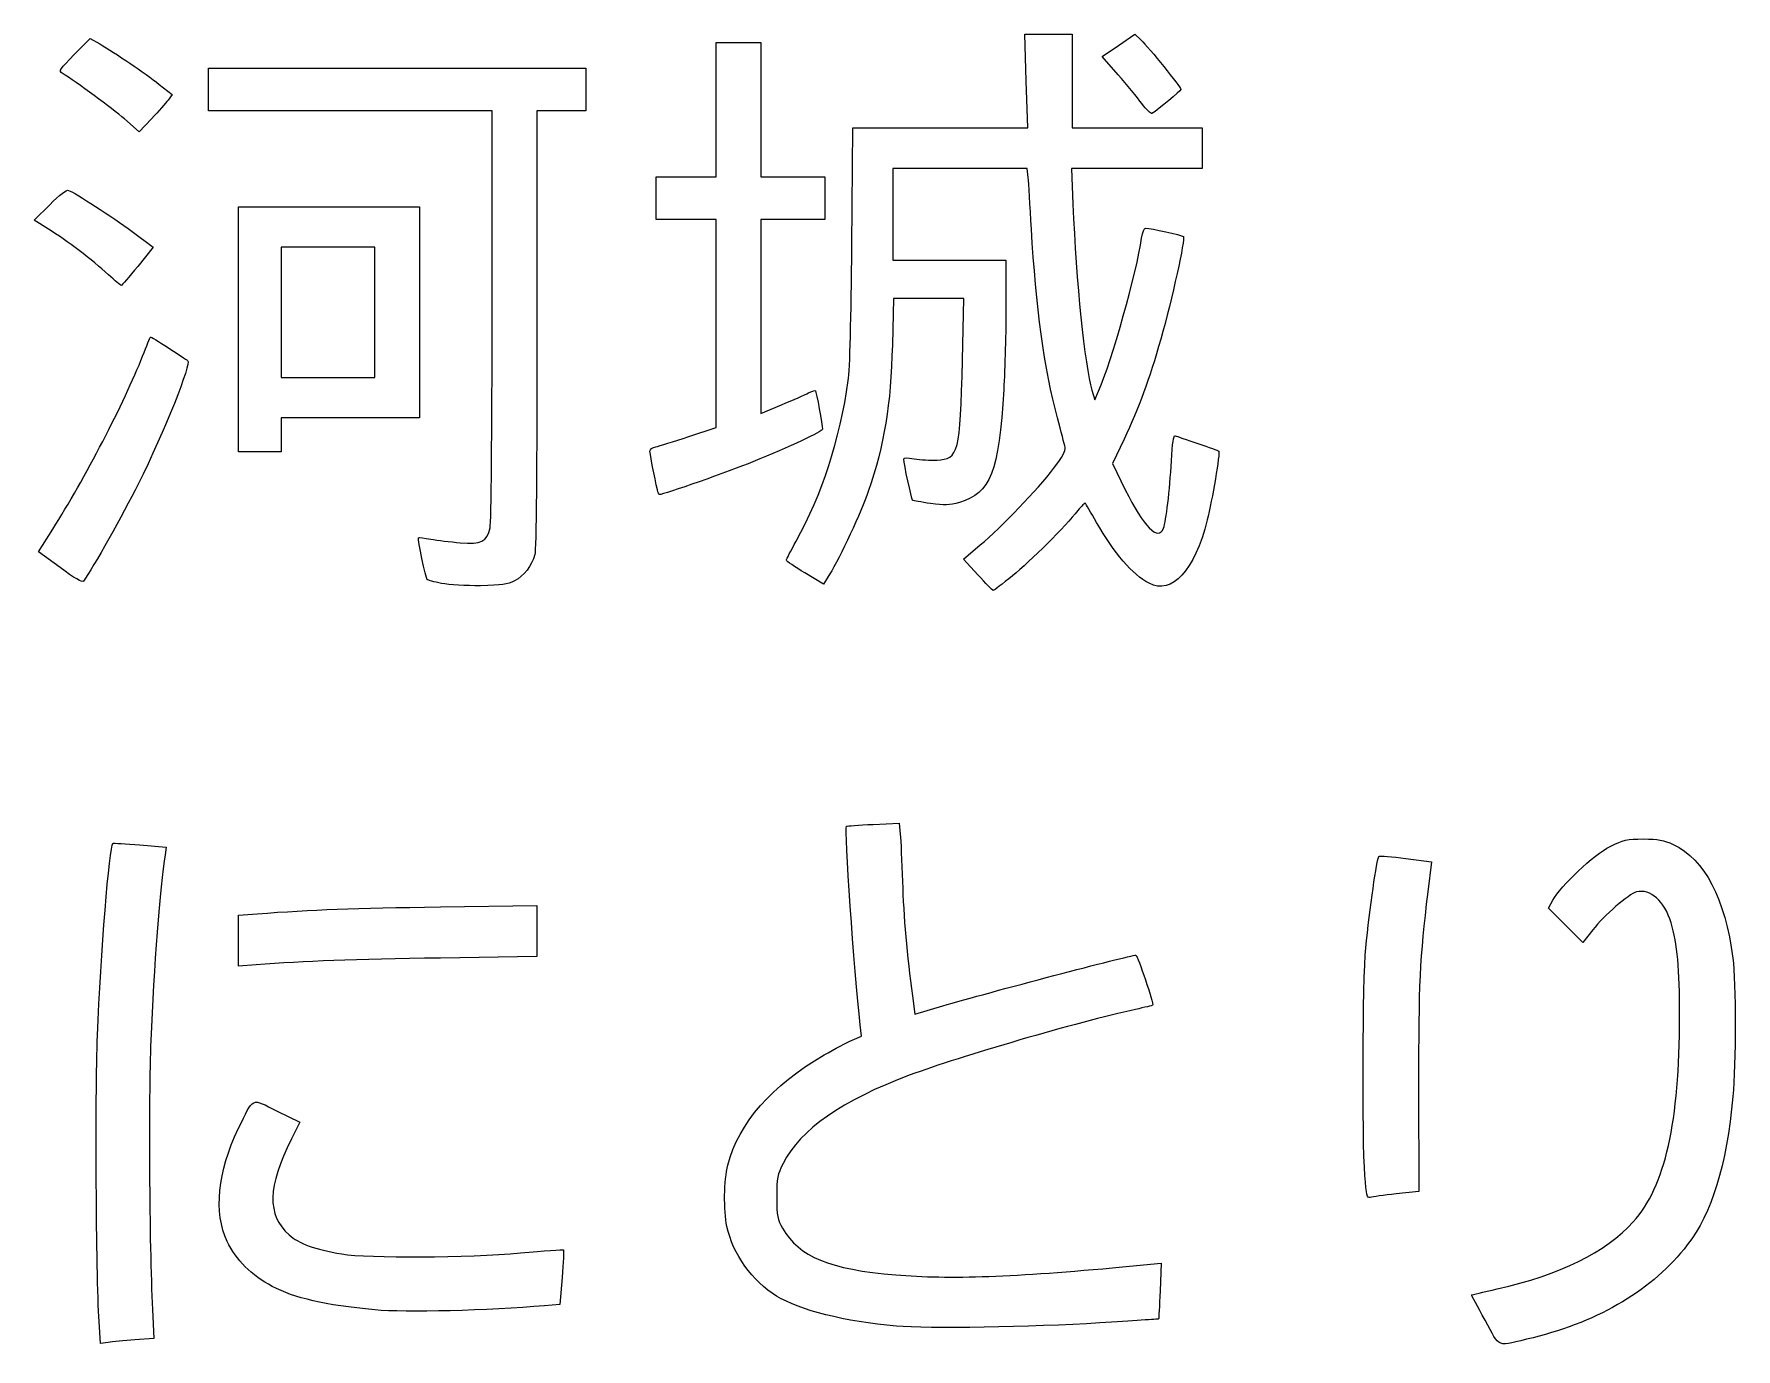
# Model space of a CAD drawing. Extents: x 0 to 31.1, y 0 to 23.9.
import ezdxf

# ---------------------------------------------------------------- set-up
doc = ezdxf.new("R2010")
doc.units = 0
doc.layers.add('Layer_1', color=7, linetype='CONTINUOUS')

msp = doc.modelspace()

# ---------------------------------------------------------------- linework, layer by layer
at = {"layer": 'Layer_1', "color": 7}
for points in [[(14.971188, 20.086985), (14.990213, 22.237083), (16.586899, 22.237083), (18.183584, 22.237083), (18.155094, 23.09323), (18.126602, 23.949378), (18.558756, 23.949378), (18.99091, 23.949378), (18.99091, 23.09323), (18.99091, 22.237083), (20.177842, 22.237083), (21.364773, 22.237083), (21.364773, 21.867383), (21.364773, 21.497682), (20.172639, 21.497682), (18.980504, 21.497682), (19.00694, 20.845843)], [(19.831478, 23.20843), (19.541848, 23.537666), (19.83798, 23.743788), (20.134111, 23.94991), (20.247502, 23.842626)], [(0.776442, 23.575131), (1.066437, 23.869735), (1.243432, 23.768649)], [(11.995795, 16.603803), (12.491971, 16.766159), (12.491971, 18.664931), (12.491971, 20.563703), (11.94715, 20.563703), (11.402329, 20.563703), (11.402329, 20.952861), (11.402329, 21.342019), (11.94715, 21.342019), (12.491971, 21.342019), (12.491971, 22.567867), (12.491971, 23.793715), (12.900587, 23.793715), (13.309203, 23.793715), (13.309203, 22.567867), (13.309203, 21.342019), (13.89294, 21.342019), (14.476677, 21.342019), (14.476677, 20.952861), (14.476677, 20.563703), (13.89294, 20.563703), (13.309203, 20.563703), (13.309203, 18.794918), (13.309203, 17.026132), (13.688632, 17.183997)], [(8.404884, 18.822222), (8.405815, 22.54841), (5.817915, 22.54841), (3.230014, 22.54841), (3.230014, 22.937568), (3.230014, 23.326726), (6.674062, 23.326726), (10.11811, 23.326726), (10.11811, 22.937568), (10.11811, 22.54841), (9.670579, 22.54841), (9.223047, 22.54841), (9.222814, 18.569269)], [(2.327846, 23.030986), (2.562169, 22.843482), (2.488989, 22.74459)], [(20.266222, 22.679736), (20.266222, 22.679736)], [(2.190528, 22.405135), (1.965248, 22.164571), (1.692837, 22.39988), (1.692837, 22.39988)], [(18.188206, 21.33229), (18.168907, 21.497682), (16.945444, 21.497682), (15.721981, 21.497682), (15.721981, 20.660993), (15.721981, 19.824303), (16.75325, 19.824303), (17.784519, 19.824303), (17.784519, 18.991931)], [(0.310097, 20.386719), (0.043711, 20.550957), (0.329848, 20.835184)], [(3.774833, 18.55954), (3.774833, 20.797198), (5.428754, 20.797198), (7.082675, 20.797198), (7.082675, 18.870866), (7.082675, 16.944534), (5.817912, 16.944534), (4.553148, 16.944534), (4.553148, 16.633208), (4.553148, 16.321881), (4.16399, 16.321881), (3.774833, 16.321881), (3.774833, 18.55954), (3.774833, 18.55954)], [(1.832012, 20.345571), (2.219517, 20.05718), (1.936719, 19.709433)], [(6.265444, 18.870866), (6.265444, 20.057798), (5.409296, 20.057798), (4.553148, 20.057798), (4.553148, 18.870866), (4.553148, 17.683934), (5.409296, 17.683934), (6.265444, 17.683934), (6.265444, 18.870866), (6.265444, 18.870866)], [(1.400969, 19.557643), (1.400969, 19.557643)], [(16.990156, 17.998821), (17.017929, 19.123819), (16.375356, 19.123819), (15.732782, 19.123819), (15.710755, 18.2774)], [(19.353792, 17.45044), (19.40624, 17.275318), (19.474915, 17.430981)], [(19.939694, 16.557554), (19.727648, 16.1122), (19.963358, 15.632437)], [(11.42241, 15.631126), (11.42241, 15.631126)], [(0.519354, 14.211045), (0.124187, 14.502409), (0.387473, 14.915969)], [(17.27005, 14.081003), (17.008533, 14.365894), (17.314936, 14.624463)], [(0.519354, 14.211045), (0.519354, 14.211045), (0.519354, 14.211045)], [(14.569991, 14.095425), (14.455235, 13.91205), (14.115712, 14.113999)], [(17.270049, 14.081003), (17.270049, 14.081003), (17.27005, 14.081003)], [(7.481733, 13.923807), (7.481749, 13.923807), (7.481747, 13.923807)], [(15.359271, 9.525184), (15.833249, 9.549579), (15.8538, 9.345747)], [(1.977431, 9.150476), (2.456603, 9.111016), (2.434556, 8.970803)], [(25.08472, 8.904265), (25.55102, 8.841449), (25.48417, 8.291198)], [(28.49622, 7.600473), (28.315423, 7.367657), (28.002682, 7.680399), (27.68994, 7.99314), (27.767097, 8.139048)], [(3.774833, 7.402538), (3.774833, 7.86889), (4.115346, 7.893957)], [(7.462104, 8.019846), (9.223044, 8.045162), (9.223044, 7.578097), (9.223044, 7.111032), (7.462104, 7.085846)], [(4.095888, 6.961059), (3.774833, 6.936187), (3.774833, 7.402538), (3.774833, 7.402538)], [(16.075832, 6.394514), (16.120583, 6.059892), (16.631496, 6.21148)], [(14.978109, 5.587084), (15.148757, 5.660692), (15.125406, 5.86413)], [(25.316559, 4.71997), (25.318393, 2.827551), (24.907946, 2.781083)], [(4.483912, 4.293197), (4.896949, 4.08778), (4.744552, 3.784677)], [(24.336223, 3.118293), (24.336223, 3.118293), (24.336221, 3.118293)], [(9.680912, 1.256612), (9.640175, 0.765307), (9.363507, 0.7407)], [(19.911924, 1.449067), (20.618902, 1.515826), (20.597394, 1.009217)], [(2.204484, 0.673086), (2.229744, 0.143077), (1.883459, 0.11724)], [(6.265444, 0.664325), (6.265444, 0.664323)], [(1.397033, 0.070799), (1.256892, 0.050194), (1.231626, 0.451523), (1.231626, 0.451523), (1.231626, 0.451523)], [(15.788324, 0.367204), (15.788324, 0.367204), (15.788323, 0.367205)], [(26.529063, 0.474933), (26.529065, 0.474933), (26.529096, 0.474933)]]:
    msp.add_lwpolyline(points, dxfattribs=at)
for points in [[(1.243432, 23.768649), (1.524216, 23.608286), (2.072436, 23.235364), (2.327846, 23.030986)], [(20.247502, 23.842626), (20.39651, 23.701643), (20.975615, 22.983593), (20.975615, 22.939817)], [(0.558269, 23.235524), (0.492888, 23.276492), (0.512453, 23.306946), (0.776442, 23.575131)], [(1.692837, 22.39988), (1.464651, 22.596989), (0.822488, 23.069961), (0.558269, 23.235524)], [(20.266222, 22.679736), (20.186409, 22.789438), (19.990774, 23.02735), (19.831478, 23.20843)], [(2.488989, 22.74459), (2.448739, 22.6902), (2.314432, 22.537445), (2.190528, 22.405135)], [(20.450252, 22.502587), (20.428848, 22.490318), (20.346035, 22.570035), (20.266222, 22.679736)], [(20.975615, 22.939817), (20.975615, 22.910582), (20.56313, 22.567294), (20.450252, 22.502587)], [(18.250431, 20.388582), (18.226821, 20.816656), (18.198819, 21.241325), (18.188206, 21.33229)], [(0.329848, 20.835184), (0.513204, 21.017316), (0.636675, 21.111471), (0.673587, 21.097306)], [(0.673587, 21.097306), (0.803693, 21.04738), (1.46995, 20.615027), (1.832012, 20.345571)], [(19.00694, 20.845843), (19.064423, 19.428505), (19.221297, 17.892833), (19.353792, 17.45044)], [(1.400969, 19.557643), (1.110597, 19.824627), (0.632792, 20.187764), (0.310097, 20.386719)], [(18.722635, 16.947707), (18.489417, 17.816331), (18.327048, 18.999485), (18.250431, 20.388582)], [(19.474915, 17.430981), (19.714349, 17.973699), (20.177945, 19.621809), (20.26041, 20.223464)], [(20.26041, 20.223464), (20.276229, 20.338867), (20.305189, 20.40804), (20.337687, 20.40804)], [(20.337687, 20.40804), (20.42281, 20.40804), (20.992769, 20.281238), (21.022787, 20.255623)], [(21.022787, 20.255623), (21.061796, 20.222334), (20.815479, 19.10335), (20.610799, 18.384013)], [(14.90716, 17.62556), (14.934704, 17.816115), (14.959544, 18.770971), (14.971188, 20.086985)], [(1.936719, 19.709433), (1.781181, 19.518172), (1.645165, 19.361497), (1.634464, 19.361266)], [(1.634464, 19.361266), (1.623762, 19.361037), (1.518689, 19.449405), (1.400969, 19.557643)], [(17.784519, 18.991931), (17.784519, 18.534125), (17.766327, 17.846775), (17.744091, 17.464485)], [(8.367889, 14.940371), (8.388664, 15.030033), (8.404349, 16.675941), (8.404884, 18.822222)], [(2.026524, 18.073092), (2.098163, 18.255023), (2.161412, 18.410744), (2.167077, 18.419138)], [(2.167077, 18.419138), (2.172742, 18.427531), (2.320428, 18.339971), (2.495266, 18.224559)], [(9.222814, 18.569269), (9.222658, 16.02366), (9.208508, 14.53941), (9.183491, 14.449346)], [(20.610799, 18.384013), (20.397019, 17.632696), (20.212509, 17.130538), (19.939694, 16.557554)], [(0.387473, 14.915969), (0.960398, 15.815894), (1.694523, 17.229959), (2.026524, 18.073092)], [(2.495266, 18.224559), (2.670105, 18.109147), (2.828221, 18.004881), (2.846635, 17.992857)], [(15.710755, 18.2774), (15.681856, 17.166889), (15.568704, 16.476681), (15.271455, 15.597755)], [(2.846635, 17.992857), (2.922711, 17.943182), (2.42707, 16.703428), (1.943109, 15.732853)], [(16.526369, 16.174031), (16.922271, 16.195087), (16.948138, 16.29686), (16.990156, 17.998821)], [(13.688632, 17.183997), (13.897318, 17.270823), (14.117847, 17.367583), (14.178696, 17.39902)], [(13.954724, 14.696614), (14.42936, 15.551561), (14.749797, 16.536977), (14.90716, 17.62556)], [(14.178696, 17.39902), (14.239545, 17.430457), (14.29683, 17.44868), (14.305995, 17.439514)], [(14.305995, 17.439514), (14.321633, 17.423876), (14.437593, 16.806237), (14.437708, 16.737969)], [(17.744091, 17.464485), (17.656288, 15.954924), (17.5052, 15.568443), (16.937926, 15.402335)], [(18.863612, 16.408546), (18.852631, 16.457197), (18.789191, 16.69982), (18.722635, 16.947707)], [(11.3926, 16.416361), (11.45146, 16.430159), (11.722898, 16.514507), (11.995795, 16.603803)], [(14.437708, 16.737969), (14.437774, 16.698329), (13.834495, 16.415964), (13.165859, 16.142682)], [(20.804697, 16.157867), (20.82268, 16.483014), (20.844911, 16.630331), (20.87419, 16.618355)], [(20.87419, 16.618355), (20.897868, 16.608669), (21.083606, 16.54437), (21.286941, 16.475466)], [(21.286941, 16.475466), (21.490276, 16.406563), (21.662302, 16.345455), (21.66922, 16.33967)], [(11.285582, 16.339664), (11.285582, 16.368051), (11.33374, 16.402564), (11.3926, 16.416361)], [(11.42241, 15.631126), (11.369312, 15.859958), (11.285582, 16.293539), (11.285582, 16.339664)], [(15.918094, 16.190092), (15.916994, 16.220917), (15.972965, 16.223172), (16.111987, 16.197904)], [(16.081032, 15.443952), (16.062414, 15.46257), (15.920909, 16.110562), (15.918094, 16.190092)], [(16.111987, 16.197904), (16.219472, 16.178368), (16.405944, 16.167624), (16.526369, 16.174031)], [(18.655105, 16.021772), (18.824886, 16.243455), (18.878449, 16.342812), (18.863612, 16.408546)], [(20.660438, 14.930642), (20.70946, 15.06017), (20.774667, 15.614895), (20.804697, 16.157867)], [(21.66922, 16.33967), (21.695698, 16.317533), (21.547631, 15.429563), (21.459569, 15.082386)], [(13.165859, 16.142682), (12.7521, 15.973572), (11.527216, 15.543565), (11.45926, 15.543565)], [(17.314936, 14.624463), (17.705337, 14.953916), (18.360136, 15.636633), (18.655105, 16.021772)], [(1.943109, 15.732853), (1.670265, 15.18567), (1.120745, 14.211078), (0.945204, 13.963036)], [(11.45926, 15.543565), (11.450167, 15.543565), (11.433584, 15.582967), (11.42241, 15.631126)], [(15.271455, 15.597755), (15.154805, 15.252835), (14.74487, 14.374876), (14.569991, 14.095425)], [(19.963358, 15.632437), (20.294991, 14.95743), (20.566951, 14.68363), (20.660438, 14.930642)], [(16.406857, 15.381233), (16.237744, 15.405637), (16.091124, 15.433861), (16.081032, 15.443952)], [(16.937926, 15.402335), (16.746387, 15.346249), (16.670256, 15.343224), (16.406857, 15.381233)], [(19.09608, 15.251697), (18.873753, 14.967116), (18.236503, 14.331324), (17.901685, 14.060036)], [(19.232671, 15.387902), (19.224433, 15.398604), (19.162966, 15.337312), (19.09608, 15.251697)], [(19.43634, 15.03766), (19.332561, 15.219591), (19.24091, 15.3772), (19.232671, 15.387902)], [(7.82497, 14.666049), (8.211849, 14.634736), (8.308374, 14.683507), (8.367889, 14.940371)], [(20.395886, 13.926487), (20.099863, 14.079566), (19.755175, 14.478722), (19.43634, 15.03766)], [(21.459569, 15.082386), (21.222735, 14.148692), (20.817586, 13.708418), (20.395886, 13.926487)], [(7.221305, 13.990995), (7.194494, 14.017806), (7.042213, 14.73776), (7.059662, 14.755209)], [(7.059662, 14.755209), (7.068129, 14.763675), (7.170012, 14.753035), (7.286068, 14.731595)], [(7.286068, 14.731595), (7.402125, 14.71014), (7.644631, 14.680645), (7.82497, 14.666049)], [(13.77619, 14.345487), (13.77619, 14.361731), (13.85653, 14.51974), (13.954724, 14.696614)], [(9.183491, 14.449346), (9.124907, 14.23844), (8.988593, 14.061733), (8.814415, 13.970903)], [(14.115712, 14.113999), (13.928975, 14.225071), (13.77619, 14.329241), (13.77619, 14.345487)], [(0.945204, 13.963036), (0.924868, 13.934301), (0.781269, 14.01793), (0.519354, 14.211045)], [(7.481747, 13.923807), (7.348075, 13.951188), (7.230877, 13.981423), (7.221305, 13.990995)], [(17.551443, 13.794233), (17.540512, 13.795277), (17.413884, 13.924313), (17.270049, 14.081003)], [(17.901685, 14.060036), (17.719984, 13.912811), (17.562375, 13.7932), (17.551443, 13.794233)], [(8.191762, 13.881875), (7.931239, 13.877495), (7.617319, 13.896034), (7.481733, 13.923807)], [(8.814415, 13.970903), (8.685209, 13.903525), (8.579379, 13.888394), (8.191762, 13.881875)], [(15.125406, 5.86413), (15.013109, 6.84246), (14.832691, 9.459551), (14.875243, 9.492909)], [(14.875243, 9.492909), (14.880769, 9.497241), (15.098583, 9.511767), (15.359271, 9.525184)], [(15.8538, 9.345747), (15.865103, 9.23364), (15.883817, 8.844209), (15.895385, 8.480347)], [(1.202655, 5.67841), (1.259582, 7.148767), (1.418303, 9.121044), (1.48428, 9.177892)], [(1.48428, 9.177892), (1.491968, 9.184515), (1.713886, 9.172179), (1.977431, 9.150476)], [(27.767097, 8.139048), (27.905733, 8.401217), (28.514669, 8.973185), (28.815117, 9.123443)], [(28.815117, 9.123443), (29.060524, 9.246176), (29.116232, 9.258664), (29.418311, 9.258664)], [(29.418311, 9.258664), (29.695529, 9.258664), (29.786885, 9.241807), (29.965165, 9.157753)], [(29.965165, 9.157753), (30.537333, 8.887997), (30.91414, 8.169884), (31.053696, 7.083246)], [(2.434556, 8.970803), (2.343492, 8.391649), (2.230247, 6.90876), (2.175695, 5.581122)], [(24.353552, 7.273958), (24.424207, 7.979877), (24.555125, 8.90267), (24.589598, 8.937751)], [(24.589598, 8.937751), (24.605451, 8.953883), (24.828254, 8.938823), (25.08472, 8.904265)], [(15.895385, 8.480347), (15.915428, 7.849912), (15.978143, 7.124975), (16.075832, 6.394514)], [(25.48417, 8.291198), (25.334907, 7.062604), (25.314708, 6.632227), (25.316559, 4.71997)], [(29.29373, 8.291654), (29.156996, 8.257336), (28.696169, 7.857947), (28.49622, 7.600473)], [(29.924979, 7.728883), (29.806908, 8.126114), (29.549282, 8.355793), (29.29373, 8.291654)], [(4.115346, 7.893957), (5.142228, 7.969548), (5.871454, 7.996978), (7.462104, 8.019846)], [(30.081779, 6.029674), (30.081926, 6.893858), (30.040842, 7.339084), (29.924979, 7.728883)], [(24.336221, 3.118293), (24.283561, 3.793211), (24.295665, 6.695608), (24.353552, 7.273958)], [(7.462104, 7.085846), (5.861916, 7.062961), (4.997703, 7.030923), (4.095888, 6.961059)], [(16.631496, 6.21148), (17.452986, 6.455217), (20.047697, 7.137752), (20.152793, 7.137752)], [(20.152793, 7.137752), (20.18741, 7.137752), (20.489291, 6.247045), (20.462396, 6.224258)], [(31.053696, 7.083246), (31.109333, 6.65004), (31.109522, 5.140267), (31.053978, 4.558716)], [(20.462396, 6.224258), (20.455716, 6.218599), (20.314671, 6.184242), (20.148961, 6.14791)], [(20.148961, 6.14791), (19.095797, 5.917005), (16.93945, 5.289914), (16.033308, 4.95103)], [(29.234344, 2.271497), (29.816081, 2.914336), (30.081449, 4.091181), (30.081779, 6.029674)], [(1.231626, 0.451523), (1.176113, 1.333291), (1.158369, 4.534554), (1.202655, 5.67841)], [(2.175695, 5.581122), (2.131491, 4.505337), (2.14688, 1.881738), (2.204484, 0.673086)], [(12.707508, 3.306099), (12.905747, 4.074045), (13.510403, 4.76514), (14.466866, 5.316969)], [(14.466866, 5.316969), (14.654193, 5.425047), (14.884253, 5.546599), (14.978109, 5.587084)], [(16.033308, 4.95103), (14.798227, 4.489127), (14.028276, 3.953105), (13.716768, 3.338309)], [(3.771696, 3.965846), (4.060344, 4.562461), (3.999099, 4.534311), (4.483912, 4.293197)], [(31.053978, 4.558716), (30.932428, 3.285309), (30.669577, 2.43033), (30.22136, 1.850448)], [(3.571099, 1.910775), (3.321234, 2.444405), (3.393426, 3.183988), (3.771696, 3.965846)], [(4.744552, 3.784677), (4.303194, 2.906862), (4.290433, 2.401882), (4.700269, 2.032378)], [(12.69064, 2.187633), (12.629208, 2.48222), (12.637546, 3.035075), (12.707508, 3.306099)], [(13.716768, 3.338309), (13.611385, 3.130323), (13.601071, 3.075274), (13.601071, 2.720808)], [(24.433236, 2.71658), (24.377718, 2.700998), (24.364518, 2.75566), (24.336223, 3.118293)], [(13.601071, 2.720808), (13.601071, 2.368285), (13.610943, 2.314859), (13.705936, 2.153275)], [(24.907946, 2.781083), (24.6822, 2.755525), (24.46858, 2.726499), (24.433236, 2.71658)], [(13.596595, 0.916468), (13.157976, 1.180401), (12.794261, 1.690737), (12.69064, 2.187633)], [(26.750065, 1.047256), (27.901947, 1.305542), (28.729059, 1.713139), (29.234344, 2.271497)], [(4.391002, 1.092452), (4.015314, 1.28987), (3.727169, 1.57746), (3.571099, 1.910775)], [(4.700269, 2.032378), (4.877962, 1.872172), (5.168524, 1.767224), (5.663095, 1.684618)], [(13.705936, 2.153275), (14.014863, 1.627787), (14.559917, 1.40351), (15.772746, 1.30283)], [(5.663095, 1.684618), (6.13678, 1.605499), (7.969611, 1.616371), (8.924249, 1.703964)], [(8.924249, 1.703964), (9.348513, 1.742892), (9.701491, 1.768706), (9.708643, 1.761329)], [(9.708643, 1.761329), (9.715798, 1.753952), (9.703318, 1.526829), (9.680912, 1.256612)], [(30.22136, 1.850448), (29.591474, 1.03553), (28.635317, 0.460613), (27.404943, 0.156999)], [(15.772746, 1.30283), (16.757895, 1.221052), (17.939222, 1.262788), (19.911924, 1.449067)], [(6.265444, 0.664323), (5.343601, 0.752663), (4.802376, 0.876281), (4.391002, 1.092452)], [(20.597394, 1.009217), (20.585566, 0.730582), (20.573887, 0.500589), (20.571443, 0.498121)], [(26.529096, 0.474933), (26.391406, 0.725595), (26.280746, 0.933581), (26.283186, 0.937123)], [(26.283186, 0.937123), (26.285613, 0.940664), (26.495722, 0.990225), (26.750065, 1.047256)], [(9.363507, 0.7407), (8.356994, 0.651176), (6.802542, 0.612855), (6.265444, 0.664325)], [(15.788323, 0.367205), (14.83081, 0.452837), (14.036115, 0.651994), (13.596595, 0.916468)], [(19.496815, 0.426338), (18.257071, 0.34838), (16.340524, 0.317819), (15.788324, 0.367204)], [(20.571443, 0.498121), (20.568988, 0.495665), (20.085417, 0.46335), (19.496815, 0.426338)], [(27.404943, 0.156999), (26.716924, -0.01278), (26.8169, -0.04907), (26.529063, 0.474933)], [(1.883459, 0.11724), (1.693002, 0.10303), (1.474111, 0.082131), (1.397033, 0.070799)]]:
    msp.add_open_spline(points, degree=3, dxfattribs=at)

doc.saveas('drawing.dxf')
